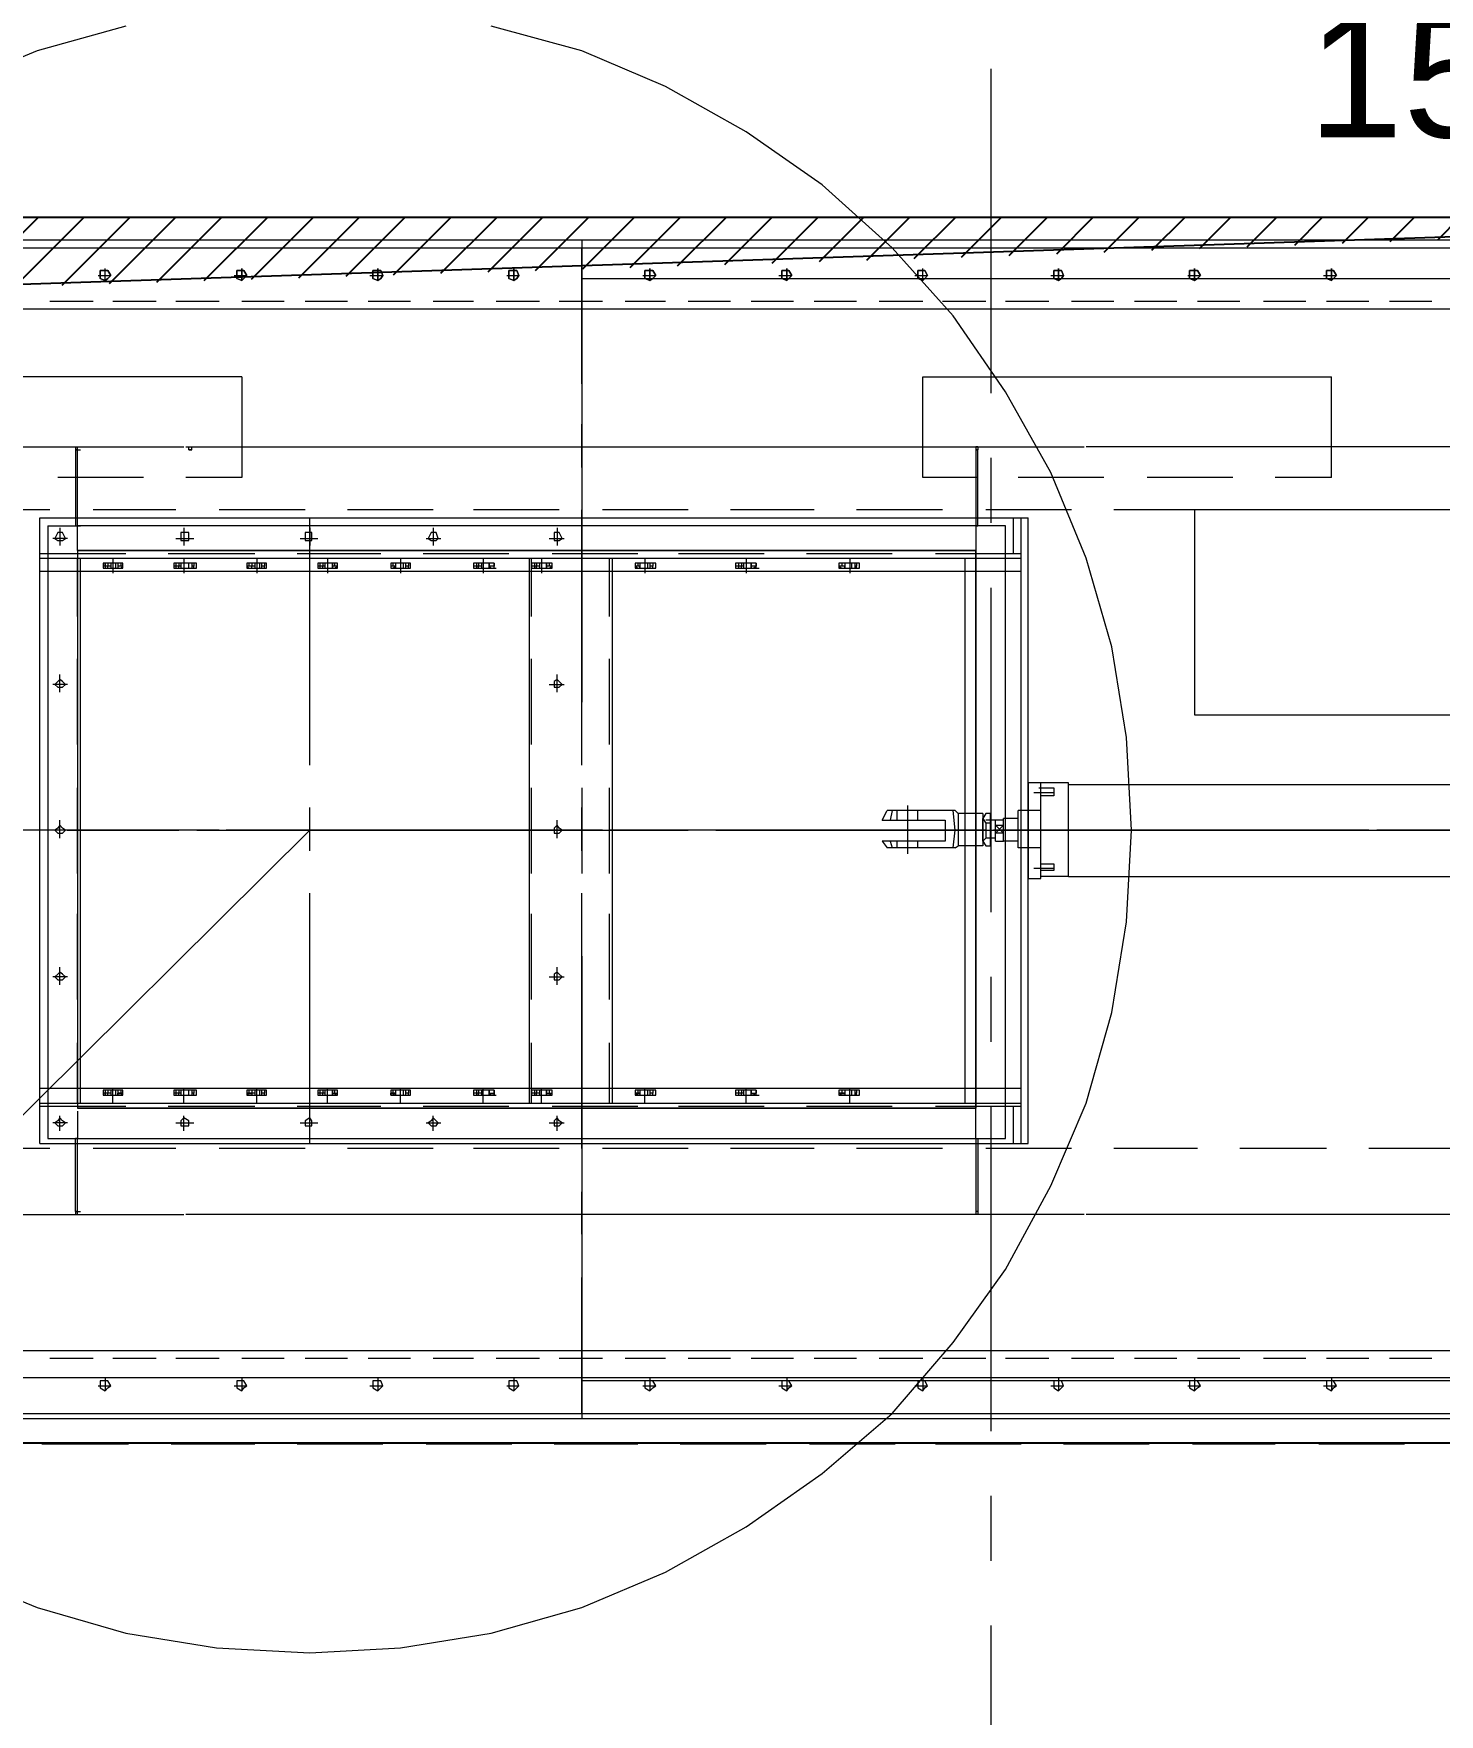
# Model space of a CAD drawing. Header units: millimetres. Extents: x 3220 to 226993, y 817 to 176024.
# Drawn here: x 45394 to 47459, y 163493 to 165961 of the extents above; entities that cross this region are included whole.
import ezdxf

# ---------------------------------------------------------------- set-up
doc = ezdxf.new("R2010")
doc.units = ezdxf.units.MM
doc.linetypes.add('AXES', pattern=[50.8, 31.75, -6.35, 6.35, -6.35])
doc.layers.add('Axe', color=1, linetype='AXES', lineweight=9)
doc.layers.add('Repère', color=76, linetype='Continuous')
doc.styles.get("Standard").update_dxf_attribs({"font": 'arial.ttf'})

# ---------------------------------------------------------------- blocks, each defined once
blk = doc.blocks.new("SYST7ME D'AXE")
at = {"layer": 'Axe', "ltscale": 15}
for p, q in [((6000, 18500), (6000, -6500)), ((-500, 9000), (15500, 9000))]:
    blk.add_line(p, q, dxfattribs=at)
blk = doc.blocks.new('Level 0m')
h = blk.add_hatch()
h.set_pattern_fill('ANSI31', color=256, scale=15)
h.paths.add_polyline_path([(3392.2, -9000), (3300, -9000), (3300, -9900)])
h.paths.add_polyline_path([(3470.4, -8235.8), (6000, -8157.4), (6000, -8100), (3300, -8100), (3300, -9000), (3392.2, -9000)])
h.paths.add_polyline_path([(7550, -8100), (6000, -8100), (6000, -8157.4)])
blk.add_lwpolyline([(3300, -8100), (7550, -8100), (7550, -9900), (3300, -9900)], close=True)
blk.add_lwpolyline([(7550, -8100), (3470.4, -8235.8), (3300, -9900)])
blk.add_blockref("SYST7ME D'AXE", (0, -18000))
blk = doc.blocks.new('ligne melange T')
at = {"color": 7, "linetype": 'Continuous', "lineweight": 15, "true_color": 0x000007}
for points in [[(-563.4, 4365.8), (-563.4, 3003.1)], [(-867.2, 4263.1), (-867.2, 263.3)], [(-810.8, 2262.5), (-810.8, 4251.5)], [(563.4, 3658.4), (563.4, 3003.1)], [(803.6, 3658.4), (803.6, 2262.5)], [(807.9, 3662.7), (807.9, 2262.5), (807.9, 2262.5)], [(862.9, 263.3), (862.9, 3629.5)], [(-518.6, 3363.3), (-666.2, 3363.3), (-666.2, 3363.3)], [(-518.6, 2763), (-666.2, 2763), (-666.2, 3363.3)], [(-518.6, 3363.3), (-518.6, 3280.8)], [(-518.6, 3218.6), (-518.6, 3092.8)], [(-518.6, 3029.1), (-518.6, 2903.3)], [(-563.4, 1680.9), (-563.4, 3000.2)], [(563.4, 3000.2), (563.4, 1680.9)], [(-447.7, 2884.5), (-447.7, 2844), (-447.7, 2844)], [(452.1, 2844), (452.1, 2884.5), (-447.7, 2884.5)], [(-563.4, 2844), (-559.1, 2844), (-559.1, 2844)], [(-563.4, 2844), (-563.4, 2841.1), (-559.1, 2841.1)], [(-559.1, 2844), (-559.1, 2841.1), (-447.7, 2841.1)], [(-559.1, 2841.1), (-559.1, 2844), (-559.1, 2844)], [(-447.7, 2844), (-559.1, 2844), (-559.1, 2844)], [(-518.6, 2844), (-518.6, 2763), (-518.6, 2763)], [(-447.7, 2844), (-447.7, 2841.1)], [(-447.7, 2841.1), (-447.7, 2844), (-447.7, 2844)], [(-447.7, 2841.1), (407.2, 2841.1), (407.2, 2841.1)], [(-447.7, 2841.1), (-447.7, 1521.8)], [(-411.6, 1521.8), (-411.6, 2841.1)], [(452.1, 2841.1), (407.2, 2841.1), (407.2, 2841.1)], [(407.2, 2841.1), (407.2, 1521.8)], [(452.1, 2841.1), (452.1, 2844)], [(452.1, 2844), (559.1, 2844)], [(452.1, 2841.1), (452.1, 2844), (452.1, 2844)], [(452.1, 2841.1), (559.1, 2841.1)], [(452.1, 1521.8), (452.1, 2841.1)], [(559.1, 2844), (563.4, 2844), (563.4, 2844)], [(559.1, 2844), (559.1, 2841.1), (559.1, 2841.1)], [(559.1, 2844), (559.1, 2841.1), (559.1, 2841.1)], [(559.1, 2844), (559.1, 2841.1), (563.4, 2841.1)], [(563.4, 2844), (563.4, 2841.1), (563.4, 2841.1)], [(-388.4, 2648.7), (-388.4, 2640), (-388.4, 2640)], [(385.5, 2648.7), (385.5, 2640), (385.5, 2640)], [(-388.4, 2499.7), (-388.4, 2488.1), (-388.4, 2488.1)], [(385.5, 2499.7), (385.5, 2488.1), (385.5, 2488.1)], [(-388.4, 2347.8), (-388.4, 2340.6), (-388.4, 2340.6)], [(385.5, 2347.8), (385.5, 2340.6), (385.5, 2340.6)], [(803.6, 2262.5), (803.6, 270.5)], [(-388.4, 2200.2), (-388.4, 2188.7), (-388.4, 2188.7)], [(385.5, 2200.2), (385.5, 2188.7), (385.5, 2188.7)], [(-388.4, 2114.9), (-388.4, 2103.3), (-388.4, 2103.3)], [(385.5, 2114.9), (385.5, 2103.3), (385.5, 2103.3)], [(-388.4, 1989), (-388.4, 1981.8), (-388.4, 1981.8)], [(385.5, 1989), (385.5, 1981.8), (385.5, 1981.8)], [(-388.4, 1884.9), (-388.4, 1874.8), (-388.4, 1874.8)], [(385.5, 1884.9), (385.5, 1874.8), (385.5, 1874.8)], [(-388.4, 1782.2), (-388.4, 1770.6), (-388.4, 1770.6)], [(385.5, 1782.2), (385.5, 1770.6), (385.5, 1770.6)], [(-666.2, 1763.4), (-666.2, 1163.1), (-518.6, 1163.1)], [(-666.2, 1763.4), (-518.6, 1763.4), (-518.6, 1763.4)], [(-518.6, 1763.4), (-518.6, 1680.9)], [(-559.1, 1685.3), (-563.4, 1685.3), (-563.4, 1689.6)], [(-559.1, 1685.3), (-559.1, 1689.6), (-563.4, 1689.6)], [(-563.4, 163.5), (-563.4, 1678), (-563.4, 1678)], [(-388.4, 1673.7), (-388.4, 1663.6), (-388.4, 1663.6)], [(385.5, 1673.7), (385.5, 1663.6), (385.5, 1663.6)], [(563.4, 163.5), (563.4, 1678), (563.4, 1678)], [(-518.6, 1618.7), (-518.6, 1492.9)], [(-388.4, 1571), (-388.4, 1559.4), (-388.4, 1559.4)], [(385.5, 1571), (385.5, 1559.4), (385.5, 1559.4)], [(-563.4, 1518.9), (-563.4, 1521.8)], [(-559.1, 1521.8), (-563.4, 1521.8)], [(-563.4, 1518.9), (-559.1, 1518.9), (-559.1, 1518.9)], [(-559.1, 1521.8), (-559.1, 1526.1)], [(-559.1, 1518.9), (-559.1, 1521.8)], [(-559.1, 1518.9), (-559.1, 1521.8)], [(-559.1, 1518.9), (-559.1, 1521.8)], [(-447.7, 1521.8), (-447.7, 1526.1), (-447.7, 1526.1)], [(-447.7, 1518.9), (-447.7, 1521.8), (-447.7, 1521.8)], [(-411.6, 1521.8), (-447.7, 1521.8), (-447.7, 1521.8)], [(-447.7, 1478.4), (452.1, 1478.4), (452.1, 1521.8)], [(-447.7, 1478.4), (-447.7, 1518.9)], [(-411.6, 1521.8), (407.2, 1521.8), (407.2, 1521.8)], [(411.6, 1521.8), (452.1, 1521.8), (452.1, 1518.9)], [(559.1, 1521.8), (452.1, 1521.8)], [(452.1, 1518.9), (452.1, 1521.8), (452.1, 1521.8)], [(559.1, 1518.9), (452.1, 1518.9)], [(559.1, 1521.8), (559.1, 1526.1)], [(559.1, 1518.9), (563.4, 1518.9), (563.4, 1521.8)], [(559.1, 1518.9), (559.1, 1521.8)], [(559.1, 1518.9), (559.1, 1521.8)], [(559.1, 1518.9), (559.1, 1521.8)], [(559.1, 1521.8), (559.1, 1518.9)], [(559.1, 1518.9), (559.1, 1521.8)], [(563.4, 1521.8), (559.1, 1521.8)]]:
    blk.add_lwpolyline(points, dxfattribs=at)
at = {"color": 7, "linetype": 'Continuous', "lineweight": 5, "true_color": 0x000007}
for points in [[(-855.7, 263.3), (-855.7, 4263.1)], [(-766, 263.3), (-766, 4263.1), (-766, 4263.1)], [(763.1, 263.3), (763.1, 4263.1)], [(855.7, 263.3), (855.7, 4263.1)], [(67.3, 2977.1), (67.3, 3726.4), (-70.2, 3726.4)], [(-67.3, 3726.4), (-67.3, 2977.1), (-67.3, 2977.1)], [(-470.9, 3544.1), (-470.9, 3418.3)], [(466.5, 3544.1), (466.5, 3418.3)], [(-777.5, 3448.6), (-777.5, 3510.8)], [(774.6, 3448.6), (774.6, 3510.8)], [(-0.7, 3492), (-0.7, 3429.8)], [(-777.5, 3356.1), (-777.5, 3418.3)], [(774.6, 3356.1), (774.6, 3418.3)], [(-0.7, 3366.2), (-0.7, 2993)], [(-470.9, 3356.1), (-470.9, 3228.8)], [(466.5, 3356.1), (466.5, 3228.8)], [(-777.5, 3263.5), (-777.5, 3325.7)], [(774.6, 3263.5), (774.6, 3325.7)], [(-777.5, 3166.6), (-777.5, 3228.8)], [(774.6, 3166.6), (774.6, 3228.8)], [(-470.9, 3166.6), (-470.9, 3043.6)], [(466.5, 3166.6), (466.5, 3043.6)], [(-777.5, 3074), (-777.5, 3136.2)], [(774.6, 3074), (774.6, 3136.2)], [(-1181.1, 1592.7), (-1145, 1462.5), (-1092.9, 1336.6)], [(1088.6, 1336.6), (1140.6, 1462.5), (1178.2, 1592.7), (1199.9, 1725.8), (1207.2, 1863.2), (1199.9, 1996.3), (1178.2, 2129.4), (1140.6, 2262.5), (1088.6, 2385.4), (1022, 2504), (943.9, 2615.4), (855.7, 2718.1), (751.5, 2807.8), (644.5, 2884.5), (521.5, 2951), (400, 3003.1), (266.9, 3040.7), (133.8, 3062.4), (-0.7, 3069.6), (-136.7, 3062.4), (-269.8, 3040.7), (-400, 3003.1), (-525.8, 2951), (-644.5, 2884.5), (-755.8, 2807.8), (-855.7, 2718.1), (-948.2, 2615.4), (-1026.3, 2504), (-1092.9, 2385.4), (-1145, 2262.5), (-1181.1, 2129.4)], [(-777.5, 2981.4), (-777.5, 3043.6)], [(774.6, 2981.4), (774.6, 3043.6)], [(-470.9, 2981.4), (-470.9, 2855.5)], [(67.3, 2977.1), (-70.2, 2977.1)], [(-70.2, 2977.1), (-70.2, 2936.6)], [(67.3, 2977.1), (67.3, 2936.6)], [(466.5, 2981.4), (466.5, 2855.5)], [(-777.5, 2884.5), (-777.5, 2948.1)], [(-62.9, 2933.7), (-62.9, 2955.4), (-51.4, 2955.4)], [(-55.7, 2955.4), (-55.7, 2926.4)], [(-51.4, 2955.4), (-51.4, 2936.6)], [(48.5, 2936.6), (48.5, 2955.4), (58.6, 2955.4)], [(55.7, 2955.4), (55.7, 2926.4)], [(58.6, 2955.4), (58.6, 2936.6)], [(774.6, 2884.5), (774.6, 2948.1)], [(-459.3, 1466.8), (-459.3, 2917.8)], [(459.3, 2917.8), (-459.3, 2917.8)], [(67.3, 2936.6), (-70.2, 2936.6)], [(-29.7, 2936.6), (-29.7, 2903.3)], [(-0.7, 2929.3), (-0.7, 2867.1)], [(25.3, 2936.6), (25.3, 2903.3)], [(459.3, 1466.8), (459.3, 2917.8)], [(459.3, 2907.6), (-459.3, 2907.6)], [(-407.2, 2896.1), (-459.3, 2896.1)], [(-407.2, 2781.8), (-407.2, 2907.6), (-407.2, 2907.6)], [(-400, 1466.8), (-400, 2907.6)], [(-381.2, 1466.8), (-381.2, 2907.6)], [(25.3, 2903.3), (-29.7, 2903.3)], [(-18.1, 2903.3), (-18.1, 2881.6)], [(15.2, 2903.3), (15.2, 2881.6)], [(378.3, 1466.8), (378.3, 2907.6)], [(400, 1466.8), (400, 2907.6)], [(404.3, 2781.8), (404.3, 2907.6), (404.3, 2907.6)], [(459.3, 2896.1), (404.3, 2896.1)], [(-10.8, 2862.8), (-25.3, 2862.8), (-25.3, 2862.8)], [(-25.3, 2855.5), (-18.1, 2851.2), (-10.8, 2855.5), (10.8, 2855.5), (15.2, 2851.2), (22.4, 2855.5), (22.4, 2862.8)], [(-25.3, 2862.8), (-25.3, 2855.5)], [(15.2, 2870), (15.2, 2881.6), (-18.1, 2881.6)], [(15.2, 2862.8), (-18.1, 2862.8)], [(-15.2, 2881.6), (-15.2, 2870)], [(15.2, 2870), (-15.2, 2870)], [(-15.2, 2870), (-15.2, 2855.5)], [(10.8, 2862.8), (-15.2, 2862.8)], [(-15.2, 2862.8), (10.8, 2862.8), (-10.8, 2862.8)], [(-10.8, 2862.8), (-10.8, 2855.5)], [(3.6, 2870), (-8, 2881.6)], [(3.6, 2881.6), (-8, 2870), (-8, 2881.6)], [(-0.7, 2848.3), (-0.7, 2877.2)], [(3.6, 2881.6), (3.6, 2870)], [(10.8, 2870), (10.8, 2855.5)], [(22.4, 2862.8), (10.8, 2862.8), (10.8, 2862.8)], [(10.8, 2862.8), (10.8, 2855.5)], [(-777.5, 2791.9), (-777.5, 2855.5)], [(-25.3, 2851.2), (22.4, 2851.2), (22.4, 2815)], [(-25.3, 2851.2), (-25.3, 2815)], [(15.2, 2851.2), (-18.1, 2851.2)], [(774.6, 2791.9), (774.6, 2855.5)], [(400, 2825.2), (-400, 2825.2)], [(-29.7, 2810.7), (-25.3, 2815)], [(-25.3, 2815), (22.4, 2815)], [(25.3, 2810.7), (22.4, 2815)], [(-470.9, 2791.9), (-470.9, 2666)], [(-29.7, 2810.7), (-29.7, 2710.9)], [(25.3, 2807.8), (-0.7, 2810.7), (-29.7, 2807.8)], [(-15.2, 2703.7), (-15.2, 2796.2), (15.2, 2796.2)], [(-0.7, 2803.5), (-0.7, 2430.3)], [(15.2, 2796.2), (15.2, 2703.7)], [(25.3, 2810.7), (25.3, 2710.9)], [(466.5, 2791.9), (466.5, 2666)], [(-777.5, 2699.3), (-777.5, 2763)], [(34, 2741.3), (-36.9, 2741.3)], [(-15.2, 2755.7), (-29.7, 2755.7)], [(25.3, 2755.7), (15.2, 2755.7)], [(774.6, 2699.3), (774.6, 2763)], [(-407.2, 2592.3), (-407.2, 2718.1)], [(-15.2, 2725.4), (-29.7, 2725.4)], [(-29.7, 2718.1), (-15.2, 2715.2)], [(25.3, 2725.4), (15.2, 2725.4)], [(15.2, 2715.2), (25.3, 2718.1)], [(404.3, 2592.3), (404.3, 2718.1)], [(-15.2, 2703.7), (-29.7, 2710.9)], [(15.2, 2703.7), (25.3, 2710.9)], [(-777.5, 2603.8), (-777.5, 2666)], [(-392.7, 2666), (-388.4, 2666)], [(-385.5, 2666), (-385.5, 2670.4)], [(-385.5, 2663.2), (-385.5, 2666)], [(381.2, 2666), (385.5, 2666)], [(388.4, 2666), (388.4, 2670.4)], [(388.4, 2663.2), (388.4, 2666)], [(774.6, 2603.8), (774.6, 2666)], [(-392.7, 2663.2), (-388.4, 2663.2)], [(-392.7, 2648.7), (-388.4, 2648.7)], [(-392.7, 2644.3), (-388.4, 2644.3)], [(-385.5, 2648.7), (-385.5, 2651.6)], [(-385.5, 2644.3), (-385.5, 2648.7)], [(381.2, 2663.2), (385.5, 2663.2)], [(381.2, 2648.7), (385.5, 2648.7)], [(381.2, 2644.3), (385.5, 2644.3)], [(388.4, 2648.7), (388.4, 2651.6)], [(388.4, 2644.3), (388.4, 2648.7)], [(-470.9, 2603.8), (-470.9, 2480.9)], [(466.5, 2603.8), (466.5, 2480.9)], [(-777.5, 2511.3), (-777.5, 2573.5)], [(774.6, 2511.3), (774.6, 2573.5)], [(-407.2, 2404.2), (-407.2, 2530.1)], [(-392.7, 2518.5), (-388.4, 2518.5)], [(-385.5, 2518.5), (-385.5, 2522.8)], [(381.2, 2518.5), (385.5, 2518.5)], [(388.4, 2518.5), (388.4, 2522.8)], [(404.3, 2404.2), (404.3, 2530.1)], [(-392.7, 2511.3), (-388.4, 2511.3)], [(-392.7, 2496.8), (-388.4, 2496.8)], [(-392.7, 2492.5), (-385.5, 2492.5), (-385.5, 2496.8), (-388.4, 2496.8), (-388.4, 2492.5)], [(-385.5, 2511.3), (-385.5, 2514.2)], [(-385.5, 2496.8), (-385.5, 2499.7)], [(-385.5, 2492.5), (-385.5, 2496.8)], [(381.2, 2511.3), (385.5, 2511.3)], [(381.2, 2496.8), (385.5, 2496.8)], [(388.4, 2511.3), (388.4, 2514.2)], [(388.4, 2496.8), (388.4, 2499.7)], [(388.4, 2492.5), (388.4, 2496.8)], [(-777.5, 2418.7), (-777.5, 2480.9)], [(381.2, 2492.5), (385.5, 2492.5)], [(774.6, 2418.7), (774.6, 2480.9)], [(-470.9, 2418.7), (-470.9, 2292.8)], [(466.5, 2418.7), (466.5, 2292.8)], [(-777.5, 2326.1), (-777.5, 2385.4)], [(-385.5, 2366.6), (-385.5, 2370.9)], [(388.4, 2366.6), (388.4, 2370.9)], [(774.6, 2326.1), (774.6, 2385.4)], [(-407.2, 2219.1), (-407.2, 2344.9)], [(-392.7, 2366.6), (-388.4, 2366.6)], [(-392.7, 2362.3), (-388.4, 2362.3)], [(-392.7, 2347.8), (-388.4, 2347.8)], [(-392.7, 2344.9), (-388.4, 2344.9)], [(-385.5, 2362.3), (-385.5, 2366.6)], [(-385.5, 2347.8), (-385.5, 2352.1)], [(-385.5, 2344.9), (-385.5, 2347.8)], [(-0.7, 2366.6), (-0.7, 2303)], [(381.2, 2366.6), (385.5, 2366.6)], [(381.2, 2362.3), (385.5, 2362.3)], [(381.2, 2347.8), (385.5, 2347.8)], [(381.2, 2344.9), (385.5, 2344.9)], [(388.4, 2362.3), (388.4, 2366.6)], [(388.4, 2347.8), (388.4, 2352.1)], [(388.4, 2344.9), (388.4, 2347.8)], [(404.3, 2219.1), (404.3, 2344.9)], [(400, 2307.3), (-400, 2307.3)], [(-314.6, 2303), (-400, 2303), (-400, 2303)], [(-126.6, 2303), (-252.4, 2303)], [(62.9, 2303), (-62.9, 2303)], [(248.1, 2303), (122.2, 2303)], [(400, 2303), (311.7, 2303)], [(-777.5, 2229.2), (-777.5, 2292.8)], [(774.6, 2229.2), (774.6, 2292.8)], [(-470.9, 2229.2), (-470.9, 2103.3)], [(-444.8, 2226.3), (-418.8, 2226.3)], [(-428.9, 2214.7), (-428.9, 2236.4)], [(-203.2, 2226.3), (-229.3, 2226.3)], [(-214.8, 2214.7), (-214.8, 2236.4)], [(10.8, 2226.3), (-15.2, 2226.3)], [(-0.7, 2240.8), (-0.7, 1866.1)], [(-0.7, 2214.7), (-0.7, 2236.4)], [(226.4, 2226.3), (200.4, 2226.3)], [(214.8, 2214.7), (214.8, 2236.4)], [(440.5, 2226.3), (418.8, 2226.3)], [(428.9, 2214.7), (428.9, 2236.4)], [(466.5, 2229.2), (466.5, 2103.3)], [(-777.5, 2136.6), (-777.5, 2200.2)], [(-392.7, 2214.7), (-388.4, 2214.7)], [(-392.7, 2210.4), (-388.4, 2210.4)], [(-385.5, 2214.7), (-385.5, 2219.1)], [(-385.5, 2210.4), (-385.5, 2214.7)], [(-385.5, 2195.9), (-385.5, 2200.2)], [(381.2, 2214.7), (385.5, 2214.7)], [(381.2, 2210.4), (385.5, 2210.4)], [(388.4, 2214.7), (388.4, 2219.1)], [(388.4, 2210.4), (388.4, 2214.7)], [(388.4, 2195.9), (388.4, 2200.2)], [(774.6, 2136.6), (774.6, 2200.2)], [(-314.6, 2188.7), (-400, 2188.7), (-400, 2188.7)], [(400, 2185.8), (-400, 2185.8)], [(-392.7, 2195.9), (-388.4, 2195.9)], [(-392.7, 2193), (-385.5, 2193), (-385.5, 2195.9), (-388.4, 2195.9), (-388.4, 2193)], [(-385.5, 2193), (-385.5, 2195.9)], [(-126.6, 2188.7), (-252.4, 2188.7)], [(62.9, 2188.7), (-62.9, 2188.7)], [(248.1, 2188.7), (122.2, 2188.7)], [(400, 2188.7), (311.7, 2188.7)], [(381.2, 2195.9), (385.5, 2195.9)], [(381.2, 2193), (385.5, 2193)], [(388.4, 2193), (388.4, 2195.9)], [(-407.2, 2029.6), (-407.2, 2155.4)], [(404.3, 2029.6), (404.3, 2155.4)], [(-392.7, 2133.7), (-388.4, 2133.7)], [(-392.7, 2126.5), (-388.4, 2126.5)], [(-385.5, 2133.7), (-385.5, 2136.6)], [(-385.5, 2126.5), (-385.5, 2129.4)], [(381.2, 2133.7), (385.5, 2133.7)], [(381.2, 2126.5), (385.5, 2126.5)], [(388.4, 2133.7), (388.4, 2136.6)], [(388.4, 2126.5), (388.4, 2129.4)], [(-777.5, 2044), (-777.5, 2103.3)], [(-392.7, 2110.6), (-388.4, 2110.6)], [(-392.7, 2107.7), (-385.5, 2107.7), (-385.5, 2110.6), (-388.4, 2110.6), (-388.4, 2107.7)], [(-385.5, 2110.6), (-385.5, 2114.9)], [(-385.5, 2107.7), (-385.5, 2110.6)], [(381.2, 2110.6), (385.5, 2110.6)], [(381.2, 2107.7), (385.5, 2107.7)], [(388.4, 2110.6), (388.4, 2114.9)], [(388.4, 2107.7), (388.4, 2110.6)], [(774.6, 2044), (774.6, 2103.3)], [(-428.9, 2033.9), (-428.9, 2055.6)], [(428.9, 2033.9), (428.9, 2055.6)], [(-470.9, 2044), (-470.9, 1918.2)], [(-444.8, 2044), (-418.8, 2044)], [(440.5, 2044), (418.8, 2044)], [(466.5, 2044), (466.5, 1918.2)], [(-777.5, 1948.5), (-777.5, 2010.7)], [(-392.7, 2007.9), (-388.4, 2007.9)], [(-392.7, 2003.5), (-388.4, 2003.5)], [(-385.5, 2007.9), (-385.5, 2010.7)], [(-385.5, 2003.5), (-385.5, 2007.9)], [(381.2, 2007.9), (385.5, 2007.9)], [(381.2, 2003.5), (385.5, 2003.5)], [(388.4, 2007.9), (388.4, 2010.7)], [(388.4, 2003.5), (388.4, 2007.9)], [(774.6, 1948.5), (774.6, 2010.7)], [(-392.7, 1981.8), (-385.5, 1981.8), (-385.5, 1984.7), (-388.4, 1989), (-388.4, 1981.8)], [(-392.7, 1984.7), (-388.4, 1984.7)], [(-385.5, 1984.7), (-385.5, 1989)], [(-385.5, 1981.8), (-385.5, 1984.7)], [(381.2, 1984.7), (385.5, 1984.7)], [(381.2, 1981.8), (385.5, 1981.8)], [(388.4, 1984.7), (388.4, 1989)], [(388.4, 1981.8), (388.4, 1984.7)], [(-407.2, 1844.4), (-407.2, 1967.3)], [(404.3, 1844.4), (404.3, 1967.3)], [(-777.5, 1856), (-777.5, 1918.2)], [(-385.5, 1899.4), (-385.5, 1903.7)], [(388.4, 1899.4), (388.4, 1903.7)], [(774.6, 1856), (774.6, 1918.2)], [(-392.7, 1899.4), (-388.4, 1899.4)], [(-392.7, 1896.5), (-388.4, 1896.5)], [(-392.7, 1882), (-388.4, 1882)], [(-392.7, 1877.7), (-385.5, 1877.7), (-385.5, 1882), (-388.4, 1882), (-388.4, 1877.7)], [(-385.5, 1896.5), (-385.5, 1899.4)], [(-385.5, 1882), (-385.5, 1884.9)], [(-385.5, 1877.7), (-385.5, 1882)], [(381.2, 1899.4), (385.5, 1899.4)], [(381.2, 1896.5), (385.5, 1896.5)], [(381.2, 1882), (385.5, 1882)], [(381.2, 1877.7), (385.5, 1877.7)], [(388.4, 1896.5), (388.4, 1899.4)], [(388.4, 1882), (388.4, 1884.9)], [(388.4, 1877.7), (388.4, 1882)], [(-470.9, 1856), (-470.9, 1730.1)], [(-96.2, 1863.2), (-459.3, 1863.2), (-459.3, 1863.2)], [(-444.8, 1863.2), (-418.8, 1863.2)], [(-428.9, 1848.7), (-428.9, 1874.8)], [(29.7, 1863.2), (-34, 1863.2)], [(459.3, 1863.2), (91.9, 1863.2)], [(440.5, 1863.2), (418.8, 1863.2)], [(428.9, 1848.7), (428.9, 1874.8)], [(466.5, 1856), (466.5, 1730.1)], [(-777.5, 1763.4), (-777.5, 1825.6)], [(-0.7, 1803.9), (-0.7, 1740.2)], [(774.6, 1763.4), (774.6, 1825.6)], [(-407.2, 1654.9), (-407.2, 1782.2)], [(-392.7, 1796.7), (-388.4, 1796.7)], [(-392.7, 1792.3), (-388.4, 1792.3)], [(-392.7, 1777.8), (-388.4, 1777.8)], [(-385.5, 1796.7), (-385.5, 1799.5)], [(-385.5, 1792.3), (-385.5, 1796.7)], [(-385.5, 1777.8), (-385.5, 1782.2)], [(-385.5, 1773.5), (-385.5, 1777.8)], [(381.2, 1796.7), (385.5, 1796.7)], [(381.2, 1792.3), (385.5, 1792.3)], [(381.2, 1777.8), (385.5, 1777.8)], [(388.4, 1796.7), (388.4, 1799.5)], [(388.4, 1792.3), (388.4, 1796.7)], [(388.4, 1777.8), (388.4, 1782.2)], [(388.4, 1773.5), (388.4, 1777.8)], [(404.3, 1654.9), (404.3, 1782.2)], [(-392.7, 1773.5), (-388.4, 1773.5)], [(381.2, 1773.5), (385.5, 1773.5)], [(-777.5, 1666.5), (-777.5, 1730.1)], [(774.6, 1666.5), (774.6, 1730.1)], [(-428.9, 1666.5), (-428.9, 1692.5)], [(-392.7, 1692.5), (-388.4, 1692.5)], [(-392.7, 1689.6), (-388.4, 1689.6)], [(-385.5, 1692.5), (-385.5, 1696.8)], [(-385.5, 1689.6), (-385.5, 1692.5)], [(381.2, 1692.5), (385.5, 1692.5)], [(381.2, 1689.6), (385.5, 1689.6)], [(388.4, 1692.5), (388.4, 1696.8)], [(388.4, 1689.6), (388.4, 1692.5)], [(428.9, 1666.5), (428.9, 1692.5)], [(-470.9, 1666.5), (-470.9, 1544.9)], [(-444.8, 1678), (-418.8, 1678)], [(-392.7, 1670.8), (-388.4, 1670.8)], [(-392.7, 1666.5), (-385.5, 1666.5), (-385.5, 1670.8), (-388.4, 1670.8), (-388.4, 1666.5)], [(-385.5, 1670.8), (-385.5, 1673.7)], [(-385.5, 1666.5), (-385.5, 1670.8)], [(-0.7, 1678), (-0.7, 1466.8), (-0.7, 1466.8)], [(381.2, 1670.8), (385.5, 1670.8)], [(381.2, 1666.5), (385.5, 1666.5)], [(388.4, 1670.8), (388.4, 1673.7)], [(388.4, 1666.5), (388.4, 1670.8)], [(440.5, 1678), (418.8, 1678)], [(466.5, 1666.5), (466.5, 1544.9)], [(-777.5, 1573.9), (-777.5, 1637.5)], [(774.6, 1573.9), (774.6, 1637.5)], [(-407.2, 1466.8), (-407.2, 1592.7)], [(-392.7, 1585.5), (-388.4, 1585.5)], [(-392.7, 1585.5), (-388.4, 1585.5)], [(-392.7, 1581.1), (-388.4, 1581.1)], [(-392.7, 1581.1), (-388.4, 1581.1)], [(-385.5, 1585.5), (-385.5, 1588.3)], [(-385.5, 1585.5), (-385.5, 1588.3)], [(-385.5, 1581.1), (-385.5, 1585.5)], [(-385.5, 1581.1), (-385.5, 1585.5)], [(381.2, 1585.5), (385.5, 1585.5)], [(381.2, 1585.5), (385.5, 1585.5)], [(381.2, 1581.1), (385.5, 1581.1)], [(381.2, 1581.1), (385.5, 1581.1)], [(388.4, 1585.5), (388.4, 1588.3)], [(388.4, 1585.5), (388.4, 1588.3)], [(388.4, 1581.1), (388.4, 1585.5)], [(388.4, 1581.1), (388.4, 1585.5)], [(404.3, 1466.8), (404.3, 1592.7)], [(-400, 1573.9), (-378.3, 1573.9)], [(-388.4, 1562.3), (-385.5, 1562.3), (-385.5, 1566.6), (-388.4, 1566.6), (-388.4, 1562.3), (-392.7, 1562.3)], [(-392.7, 1566.6), (-388.4, 1566.6)], [(-392.7, 1566.6), (-388.4, 1566.6)], [(-392.7, 1562.3), (-385.5, 1562.3), (-385.5, 1566.6), (-388.4, 1566.6), (-388.4, 1562.3)], [(-388.4, 1571), (-388.4, 1559.4), (-388.4, 1559.4)], [(-385.5, 1566.6), (-385.5, 1571)], [(-385.5, 1566.6), (-385.5, 1571)], [(-385.5, 1562.3), (-385.5, 1566.6)], [(-385.5, 1562.3), (-385.5, 1566.6)], [(400, 1573.9), (378.3, 1573.9)], [(381.2, 1566.6), (385.5, 1566.6)], [(381.2, 1566.6), (385.5, 1566.6)], [(381.2, 1562.3), (385.5, 1562.3)], [(381.2, 1562.3), (385.5, 1562.3)], [(385.5, 1571), (385.5, 1559.4), (385.5, 1559.4)], [(388.4, 1562.3), (388.4, 1566.6), (385.5, 1566.6), (385.5, 1562.3)], [(388.4, 1562.3), (385.5, 1562.3), (385.5, 1562.3)], [(388.4, 1566.6), (388.4, 1571)], [(388.4, 1566.6), (388.4, 1571)], [(388.4, 1562.3), (388.4, 1566.6)], [(-777.5, 1481.3), (-777.5, 1544.9)], [(774.6, 1481.3), (774.6, 1544.9)], [(-428.9, 1507.3), (-428.9, 1485.6)], [(400, 1526.1), (-400, 1526.1)], [(-314.6, 1521.8), (-400, 1521.8), (-400, 1521.8)], [(-126.6, 1521.8), (-252.4, 1521.8)], [(-214.8, 1507.3), (-214.8, 1485.6)], [(62.9, 1521.8), (-62.9, 1521.8)], [(-0.7, 1507.3), (-0.7, 1485.6)], [(248.1, 1521.8), (122.2, 1521.8)], [(214.8, 1507.3), (214.8, 1485.6)], [(400, 1521.8), (311.7, 1521.8)], [(428.9, 1507.3), (428.9, 1485.6)], [(-470.9, 1481.3), (-470.9, 1355.4)], [(-444.8, 1495.8), (-418.8, 1495.8)], [(-203.2, 1495.8), (-229.3, 1495.8)], [(10.8, 1495.8), (-15.2, 1495.8)], [(226.4, 1495.8), (200.4, 1495.8)], [(440.5, 1495.8), (418.8, 1495.8)], [(466.5, 1481.3), (466.5, 1355.4)], [(459.3, 1466.8), (-459.3, 1466.8)]]:
    blk.add_lwpolyline(points, dxfattribs=at)
at = {"color": 1, "linetype": 'Continuous', "lineweight": 5, "true_color": 0x000001}
for points in [[(-0.7, 3855.1), (-0.7, 3481.9)], [(-0.7, 3418.3), (-0.7, 3356.1)], [(-815.1, 3351.7), (-815.1, 3370.5), (-815.1, 3370.5)], [(-815.1, 3351.7), (-815.1, 3370.5), (-815.1, 3370.5)], [(803.6, 3363.3), (822.4, 3363.3)], [(803.6, 3363.3), (822.4, 3363.3)], [(815.1, 3351.7), (815.1, 3370.5)], [(815.1, 3351.7), (815.1, 3370.5)], [(-0.7, 3292.4), (-0.7, 2917.8)], [(-815.1, 3152.1), (-815.1, 3170.9), (-815.1, 3170.9)], [(-815.1, 3152.1), (-815.1, 3170.9), (-815.1, 3170.9)], [(803.6, 3162.2), (822.4, 3162.2)], [(803.6, 3162.2), (822.4, 3162.2)], [(815.1, 3152.1), (815.1, 3170.9)], [(815.1, 3152.1), (815.1, 3170.9)], [(-815.1, 2951), (-815.1, 2969.8), (-815.1, 2969.8)], [(-815.1, 2951), (-815.1, 2969.8), (-815.1, 2969.8)], [(803.6, 2962.6), (822.4, 2962.6)], [(803.6, 2962.6), (822.4, 2962.6)], [(815.1, 2951), (815.1, 2969.8)], [(815.1, 2951), (815.1, 2969.8)], [(-0.7, 2855.5), (-0.7, 2791.9)], [(-815.1, 2751.4), (-815.1, 2770.2)], [(-815.1, 2751.4), (-815.1, 2770.2)], [(815.1, 2751.4), (815.1, 2770.2)], [(815.1, 2751.4), (815.1, 2770.2)], [(-807.9, 2763), (-825.3, 2763)], [(-807.9, 2763), (-825.3, 2763)], [(803.6, 2763), (822.4, 2763)], [(803.6, 2763), (822.4, 2763)], [(-0.7, 2729.7), (-0.7, 2355)], [(-400, 2655.9), (-378.3, 2655.9), (-378.3, 2655.9)], [(400, 2655.9), (378.3, 2655.9), (378.3, 2655.9)], [(-815.1, 2551.8), (-815.1, 2570.6), (-815.1, 2570.6)], [(-815.1, 2551.8), (-815.1, 2570.6), (-815.1, 2570.6)], [(815.1, 2551.8), (815.1, 2570.6)], [(815.1, 2551.8), (815.1, 2570.6)], [(803.6, 2563.3), (822.4, 2563.3)], [(803.6, 2563.3), (822.4, 2563.3)], [(-400, 2504), (-378.3, 2504), (-378.3, 2504)], [(400, 2504), (378.3, 2504), (378.3, 2504)], [(-815.1, 2352.1), (-815.1, 2370.9), (-815.1, 2370.9)], [(-815.1, 2352.1), (-815.1, 2370.9), (-815.1, 2370.9)], [(815.1, 2352.1), (815.1, 2370.9)], [(815.1, 2352.1), (815.1, 2370.9)], [(-400, 2355), (-378.3, 2355), (-378.3, 2355)], [(400, 2355), (378.3, 2355), (378.3, 2355)], [(803.6, 2362.3), (822.4, 2362.3)], [(803.6, 2362.3), (822.4, 2362.3)], [(-0.7, 2292.8), (-0.7, 2229.2)], [(-656, 2262.5), (-855.7, 2262.5), (-855.7, 2262.5)], [(-533.1, 2262.5), (-596.7, 2262.5)], [(-96.2, 2262.5), (-470.9, 2262.5)], [(29.7, 2262.5), (-34, 2262.5)], [(466.5, 2262.5), (91.9, 2262.5)], [(592.4, 2262.5), (530.2, 2262.5)], [(855.7, 2262.5), (656, 2262.5)], [(-400, 2203.1), (-378.3, 2203.1), (-378.3, 2203.1)], [(400, 2203.1), (378.3, 2203.1), (378.3, 2203.1)], [(-815.1, 2152.5), (-815.1, 2169.9), (-815.1, 2169.9)], [(-815.1, 2152.5), (-815.1, 2169.9), (-815.1, 2169.9)], [(-0.7, 2167), (-0.7, 1792.3)], [(803.6, 2162.6), (822.4, 2162.6)], [(803.6, 2162.6), (822.4, 2162.6)], [(815.1, 2152.5), (815.1, 2169.9)], [(815.1, 2152.5), (815.1, 2169.9)], [(-400, 2117.8), (-378.3, 2117.8), (-378.3, 2117.8)], [(400, 2117.8), (378.3, 2117.8), (378.3, 2117.8)], [(-400, 1996.3), (-378.3, 1996.3), (-378.3, 1996.3)], [(400, 1996.3), (378.3, 1996.3), (378.3, 1996.3)], [(-815.1, 1951.4), (-815.1, 1970.2), (-815.1, 1970.2)], [(-815.1, 1951.4), (-815.1, 1970.2), (-815.1, 1970.2)], [(803.6, 1963), (822.4, 1963)], [(803.6, 1963), (822.4, 1963)], [(815.1, 1951.4), (815.1, 1970.2)], [(815.1, 1951.4), (815.1, 1970.2)], [(-400, 1889.2), (-378.3, 1889.2), (-378.3, 1889.2)], [(400, 1889.2), (378.3, 1889.2), (378.3, 1889.2)], [(-0.7, 1863.2), (462.2, 1395.9)], [(-400, 1785.1), (-378.3, 1785.1), (-378.3, 1785.1)], [(400, 1785.1), (378.3, 1785.1), (378.3, 1785.1)], [(-815.1, 1751.8), (-815.1, 1770.6), (-815.1, 1770.6)], [(-815.1, 1751.8), (-815.1, 1770.6), (-815.1, 1770.6)], [(803.6, 1763.4), (822.4, 1763.4)], [(803.6, 1763.4), (822.4, 1763.4)], [(815.1, 1751.8), (815.1, 1770.6)], [(815.1, 1751.8), (815.1, 1770.6)], [(-0.7, 1730.1), (-0.7, 1666.5)], [(-400, 1678), (-378.3, 1678), (-378.3, 1678)], [(400, 1678), (378.3, 1678), (378.3, 1678)], [(-0.7, 1604.3), (-0.7, 1229.6)], [(-807.9, 1562.3), (-825.3, 1562.3)], [(-807.9, 1562.3), (-825.3, 1562.3)], [(-815.1, 1552.2), (-815.1, 1571)], [(-815.1, 1552.2), (-815.1, 1571)], [(-400, 1573.9), (-378.3, 1573.9), (-378.3, 1573.9)], [(400, 1573.9), (378.3, 1573.9), (378.3, 1573.9)], [(803.6, 1562.3), (822.4, 1562.3)], [(803.6, 1562.3), (822.4, 1562.3)], [(815.1, 1552.2), (815.1, 1571)], [(815.1, 1552.2), (815.1, 1571)]]:
    blk.add_lwpolyline(points, dxfattribs=at)
at = {"color": 7, "linetype": 'Continuous', "lineweight": 15, "true_color": 0x000007}
for points in [[(-170, 3162.2), (-170, 3762.6), (-470.9, 3762.6), (-470.9, 3162.2)], [(-559.1, 2844), (-559.1, 2841.1)], [(-385.5, 2640), (-385.5, 2670.4), (-392.7, 2670.4), (-392.7, 2640)], [(388.4, 2640), (388.4, 2670.4), (381.2, 2670.4), (381.2, 2640)], [(-385.5, 2648.7), (-385.5, 2658.8), (-392.7, 2658.8), (-392.7, 2648.7)], [(388.4, 2648.7), (388.4, 2658.8), (381.2, 2658.8), (381.2, 2648.7)], [(-385.5, 2488.1), (-385.5, 2518.5), (-392.7, 2518.5), (-392.7, 2488.1)], [(388.4, 2488.1), (388.4, 2518.5), (381.2, 2518.5), (381.2, 2488.1)], [(-385.5, 2499.7), (-385.5, 2511.3), (-392.7, 2511.3), (-392.7, 2499.7)], [(388.4, 2499.7), (388.4, 2511.3), (381.2, 2511.3), (381.2, 2499.7)], [(-385.5, 2340.6), (-385.5, 2370.9), (-392.7, 2370.9), (-392.7, 2340.6)], [(388.4, 2340.6), (388.4, 2370.9), (381.2, 2370.9), (381.2, 2340.6)], [(-385.5, 2347.8), (-385.5, 2359.4), (-392.7, 2359.4), (-392.7, 2347.8)], [(388.4, 2347.8), (388.4, 2359.4), (381.2, 2359.4), (381.2, 2347.8)], [(-385.5, 2188.7), (-385.5, 2219.1), (-392.7, 2219.1), (-392.7, 2188.7)], [(-385.5, 2200.2), (-385.5, 2210.4), (-392.7, 2210.4), (-392.7, 2200.2)], [(388.4, 2188.7), (388.4, 2219.1), (381.2, 2219.1), (381.2, 2188.7)], [(388.4, 2200.2), (388.4, 2210.4), (381.2, 2210.4), (381.2, 2200.2)], [(-385.5, 2103.3), (-385.5, 2133.7), (-392.7, 2133.7), (-392.7, 2103.3)], [(-385.5, 2114.9), (-385.5, 2126.5), (-392.7, 2126.5), (-392.7, 2114.9)], [(388.4, 2103.3), (388.4, 2133.7), (381.2, 2133.7), (381.2, 2103.3)], [(388.4, 2114.9), (388.4, 2126.5), (381.2, 2126.5), (381.2, 2114.9)], [(-385.5, 1981.8), (-385.5, 2010.7), (-392.7, 2010.7), (-392.7, 1981.8)], [(-385.5, 1989), (-385.5, 2000.6), (-392.7, 2000.6), (-392.7, 1989)], [(388.4, 1981.8), (388.4, 2010.7), (381.2, 2010.7), (381.2, 1981.8)], [(388.4, 1989), (388.4, 2000.6), (381.2, 2000.6), (381.2, 1989)], [(-385.5, 1874.8), (-385.5, 1903.7), (-392.7, 1903.7), (-392.7, 1874.8)], [(388.4, 1874.8), (388.4, 1903.7), (381.2, 1903.7), (381.2, 1874.8)], [(-385.5, 1884.9), (-385.5, 1896.5), (-392.7, 1896.5), (-392.7, 1884.9)], [(388.4, 1884.9), (388.4, 1896.5), (381.2, 1896.5), (381.2, 1884.9)], [(-385.5, 1770.6), (-385.5, 1799.5), (-392.7, 1799.5), (-392.7, 1770.6)], [(-385.5, 1782.2), (-385.5, 1789.4), (-392.7, 1789.4), (-392.7, 1782.2)], [(388.4, 1770.6), (388.4, 1799.5), (381.2, 1799.5), (381.2, 1770.6)], [(388.4, 1782.2), (388.4, 1789.4), (381.2, 1789.4), (381.2, 1782.2)], [(-559.1, 1689.6), (-559.1, 1685.3)], [(-385.5, 1663.6), (-385.5, 1696.8), (-392.7, 1696.8), (-392.7, 1663.6)], [(-385.5, 1673.7), (-385.5, 1685.3), (-392.7, 1685.3), (-392.7, 1673.7)], [(388.4, 1663.6), (388.4, 1696.8), (381.2, 1696.8), (381.2, 1663.6)], [(388.4, 1673.7), (388.4, 1685.3), (381.2, 1685.3), (381.2, 1673.7)], [(-385.5, 1559.4), (-385.5, 1588.3), (-392.7, 1588.3), (-392.7, 1559.4)], [(388.4, 1559.4), (388.4, 1588.3), (381.2, 1588.3), (381.2, 1559.4)], [(-385.5, 1571), (-385.5, 1578.2), (-392.7, 1578.2), (-392.7, 1571)], [(388.4, 1571), (388.4, 1578.2), (381.2, 1578.2), (381.2, 1571)], [(-447.7, 1518.9), (-447.7, 1521.8), (-559.1, 1521.8), (-559.1, 1518.9)]]:
    blk.add_lwpolyline(points, close=True, dxfattribs=at)
at = {"color": 11, "linetype": 'Continuous', "lineweight": 9, "true_color": 0x00000b}
for points in [[(-900.5, 3344.5), (-900.5, 3470.3)], [(900.5, 3344.5), (900.5, 3470.3)], [(-900.5, 3159.3), (-900.5, 3280.8)], [(900.5, 3159.3), (900.5, 3280.8)], [(-900.5, 2969.8), (-900.5, 3095.7)], [(900.5, 2969.8), (900.5, 3095.7)], [(-900.5, 2781.8), (-900.5, 2907.6)], [(900.5, 2781.8), (900.5, 2907.6)], [(-900.5, 2596.6), (-900.5, 2722.5)], [(900.5, 2596.6), (900.5, 2722.5)], [(-900.5, 2407.1), (-900.5, 2533)], [(900.5, 2407.1), (900.5, 2533)], [(-900.5, 2221.9), (-900.5, 2344.9)], [(900.5, 2221.9), (900.5, 2344.9)], [(-900.5, 2033.9), (-900.5, 2159.7)], [(900.5, 2033.9), (900.5, 2159.7)], [(-900.5, 1844.4), (-900.5, 1970.2)], [(900.5, 1844.4), (900.5, 1970.2)], [(-900.5, 1659.2), (-900.5, 1782.2)], [(900.5, 1659.2), (900.5, 1782.2)], [(-900.5, 1469.7), (-900.5, 1597)], [(900.5, 1469.7), (900.5, 1597)]]:
    blk.add_lwpolyline(points, dxfattribs=at)
at = {"color": 5, "linetype": 'Continuous', "lineweight": 5, "true_color": 0x000005}
for points in [[(-0.7, 2796.2), (-0.7, 3418.3)], [(-0.7, 2544.5), (-0.7, 2670.4)], [(-0.7, 1796.7), (-0.7, 2418.7)], [(-867.2, 2262.5), (-188.8, 2262.5)], [(-62.9, 2262.5), (62.9, 2262.5)], [(184.4, 2262.5), (862.9, 2262.5), (862.9, 2262.5)], [(-0.7, 1544.9), (-0.7, 1670.8)]]:
    blk.add_lwpolyline(points, dxfattribs=at)
at = {"color": 1, "linetype": 'Continuous', "lineweight": 5, "true_color": 0x000001}
for points in [[(-807.9, 3363.3), (-825.3, 3363.3)], [(-807.9, 3162.2), (-825.3, 3162.2)], [(-807.9, 2962.6), (-825.3, 2962.6)], [(407.2, 1521.8), (407.2, 2841.1), (-411.6, 2841.1), (-411.6, 1521.8)], [(-807.9, 2563.3), (-825.3, 2563.3)], [(-807.9, 2362.3), (-825.3, 2362.3)], [(-807.9, 2162.6), (-825.3, 2162.6)], [(-807.9, 1963), (-825.3, 1963)], [(-807.9, 1763.4), (-825.3, 1763.4)]]:
    blk.add_lwpolyline(points, close=True, dxfattribs=at)
at = {"color": 7, "linetype": 'Continuous', "lineweight": 5, "true_color": 0x000007}
for points in [[(-815.1, 3356.1), (-822.4, 3356.1), (-822.4, 3366.2), (-815.1, 3370.5), (-810.8, 3366.2), (-807.9, 3363.3), (-810.8, 3356.1)], [(-807.9, 3363.3), (-810.8, 3366.2), (-815.1, 3370.5), (-822.4, 3366.2), (-822.4, 3356.1), (-810.8, 3356.1)], [(822.4, 3363.3), (818, 3366.2), (815.1, 3370.5), (807.9, 3366.2), (807.9, 3356.1), (818, 3356.1)], [(815.1, 3356.1), (818, 3356.1), (822.4, 3363.3), (818, 3366.2), (815.1, 3370.5), (807.9, 3366.2), (807.9, 3356.1)], [(-815.1, 3155), (-822.4, 3155), (-822.4, 3166.6), (-815.1, 3170.9), (-810.8, 3166.6), (-807.9, 3162.2), (-810.8, 3155)], [(-807.9, 3162.2), (-810.8, 3166.6), (-815.1, 3170.9), (-822.4, 3166.6), (-822.4, 3155), (-810.8, 3155)], [(822.4, 3162.2), (818, 3166.6), (815.1, 3170.9), (807.9, 3166.6), (807.9, 3155), (818, 3155)], [(815.1, 3155), (818, 3155), (822.4, 3162.2), (818, 3166.6), (815.1, 3170.9), (807.9, 3166.6), (807.9, 3155)], [(-815.1, 2955.4), (-822.4, 2955.4), (-822.4, 2966.9), (-815.1, 2969.8), (-810.8, 2966.9), (-807.9, 2962.6), (-810.8, 2955.4)], [(-807.9, 2962.6), (-810.8, 2966.9), (-815.1, 2969.8), (-822.4, 2966.9), (-822.4, 2955.4), (-810.8, 2955.4)], [(822.4, 2962.6), (818, 2966.9), (815.1, 2969.8), (807.9, 2966.9), (807.9, 2955.4), (818, 2955.4)], [(815.1, 2955.4), (818, 2955.4), (822.4, 2962.6), (818, 2966.9), (815.1, 2969.8), (807.9, 2966.9), (807.9, 2955.4)], [(70.2, 2917.8), (70.2, 2936.6), (-70.2, 2936.6), (-70.2, 2917.8)], [(-807.9, 2763), (-810.8, 2765.9), (-815.1, 2770.2), (-822.4, 2765.9), (-822.4, 2755.7), (-810.8, 2755.7)], [(-815.1, 2755.7), (-822.4, 2755.7), (-822.4, 2765.9), (-815.1, 2770.2), (-810.8, 2765.9), (-807.9, 2763), (-810.8, 2755.7)], [(822.4, 2763), (818, 2765.9), (815.1, 2770.2), (807.9, 2765.9), (807.9, 2755.7), (818, 2755.7)], [(815.1, 2755.7), (818, 2755.7), (822.4, 2763), (818, 2765.9), (815.1, 2770.2), (807.9, 2765.9), (807.9, 2755.7)], [(-385.5, 2663.2), (-385.5, 2666), (-388.4, 2666), (-388.4, 2663.2)], [(388.4, 2663.2), (388.4, 2666), (385.5, 2666), (385.5, 2663.2)], [(-388.4, 2640), (-385.5, 2644.3), (-385.5, 2648.7), (-388.4, 2648.7)], [(385.5, 2640), (385.5, 2648.7), (388.4, 2648.7), (388.4, 2644.3)], [(-815.1, 2556.1), (-822.4, 2556.1), (-822.4, 2566.2), (-815.1, 2570.6), (-810.8, 2566.2), (-807.9, 2563.3), (-810.8, 2556.1)], [(-807.9, 2563.3), (-810.8, 2566.2), (-815.1, 2570.6), (-822.4, 2566.2), (-822.4, 2556.1), (-810.8, 2556.1)], [(822.4, 2563.3), (818, 2566.2), (815.1, 2570.6), (807.9, 2566.2), (807.9, 2556.1), (818, 2556.1)], [(815.1, 2556.1), (818, 2556.1), (822.4, 2563.3), (818, 2566.2), (815.1, 2570.6), (807.9, 2566.2), (807.9, 2556.1)], [(-388.4, 2511.3), (-385.5, 2511.3), (-385.5, 2514.2), (-388.4, 2518.5)], [(385.5, 2511.3), (385.5, 2518.5), (388.4, 2514.2), (388.4, 2511.3)], [(388.4, 2492.5), (388.4, 2496.8), (385.5, 2496.8), (385.5, 2492.5)], [(-815.1, 2355), (-822.4, 2355), (-822.4, 2366.6), (-815.1, 2370.9), (-810.8, 2366.6), (-807.9, 2362.3), (-810.8, 2355)], [(-807.9, 2362.3), (-810.8, 2366.6), (-815.1, 2370.9), (-822.4, 2366.6), (-822.4, 2355), (-810.8, 2355)], [(822.4, 2362.3), (818, 2366.6), (815.1, 2370.9), (807.9, 2366.6), (807.9, 2355), (818, 2355)], [(815.1, 2355), (818, 2355), (822.4, 2362.3), (818, 2366.6), (815.1, 2370.9), (807.9, 2366.6), (807.9, 2355)], [(-385.5, 2362.3), (-385.5, 2366.6), (-388.4, 2366.6), (-388.4, 2362.3)], [(-388.4, 2340.6), (-385.5, 2344.9), (-385.5, 2347.8), (-388.4, 2347.8)], [(388.4, 2362.3), (388.4, 2366.6), (385.5, 2366.6), (385.5, 2362.3)], [(385.5, 2340.6), (385.5, 2347.8), (388.4, 2347.8), (388.4, 2344.9)], [(-428.9, 2221.9), (-426, 2221.9), (-426, 2229.2), (-428.9, 2233.5), (-437.6, 2229.2), (-437.6, 2221.9)], [(-214.8, 2221.9), (-210.5, 2221.9), (-210.5, 2229.2), (-214.8, 2233.5), (-219.2, 2229.2), (-222.1, 2226.3), (-219.2, 2221.9)], [(-0.7, 2221.9), (3.6, 2221.9), (3.6, 2229.2), (-0.7, 2233.5), (-3.6, 2229.2), (-8, 2226.3), (-3.6, 2221.9)], [(214.8, 2221.9), (219.2, 2221.9), (219.2, 2229.2), (214.8, 2233.5), (210.5, 2229.2), (207.6, 2226.3), (210.5, 2221.9)], [(428.9, 2221.9), (433.3, 2221.9), (433.3, 2229.2), (428.9, 2233.5), (426, 2229.2), (421.7, 2226.3), (426, 2221.9)], [(-388.4, 2210.4), (-385.5, 2210.4), (-385.5, 2214.7), (-388.4, 2219.1)], [(385.5, 2210.4), (385.5, 2219.1), (388.4, 2214.7), (388.4, 2210.4)], [(388.4, 2193), (388.4, 2195.9), (385.5, 2195.9), (385.5, 2193)], [(-815.1, 2155.4), (-822.4, 2155.4), (-822.4, 2167), (-815.1, 2169.9), (-810.8, 2167), (-807.9, 2162.6), (-810.8, 2155.4)], [(-807.9, 2162.6), (-810.8, 2167), (-815.1, 2169.9), (-822.4, 2167), (-822.4, 2155.4), (-810.8, 2155.4)], [(822.4, 2162.6), (818, 2167), (815.1, 2169.9), (807.9, 2167), (807.9, 2155.4), (818, 2155.4)], [(815.1, 2155.4), (818, 2155.4), (822.4, 2162.6), (818, 2167), (815.1, 2169.9), (807.9, 2167), (807.9, 2155.4)], [(-388.4, 2126.5), (-385.5, 2129.4), (-385.5, 2133.7), (-388.4, 2133.7)], [(385.5, 2126.5), (385.5, 2133.7), (388.4, 2133.7), (388.4, 2129.4)], [(388.4, 2107.7), (388.4, 2110.6), (385.5, 2110.6), (385.5, 2107.7)], [(-428.9, 2036.8), (-426, 2041.1), (-426, 2048.4), (-428.9, 2051.3), (-437.6, 2048.4), (-437.6, 2041.1)], [(428.9, 2036.8), (433.3, 2041.1), (433.3, 2048.4), (428.9, 2051.3), (426, 2048.4), (421.7, 2044), (426, 2041.1)], [(-385.5, 2003.5), (-385.5, 2007.9), (-388.4, 2007.9), (-388.4, 2003.5)], [(388.4, 2003.5), (388.4, 2007.9), (385.5, 2007.9), (385.5, 2003.5)], [(385.5, 1981.8), (385.5, 1989), (388.4, 1984.7), (388.4, 1981.8)], [(-815.1, 1955.8), (-822.4, 1955.8), (-822.4, 1967.3), (-815.1, 1970.2), (-810.8, 1967.3), (-807.9, 1963), (-810.8, 1955.8)], [(-807.9, 1963), (-810.8, 1967.3), (-815.1, 1970.2), (-822.4, 1967.3), (-822.4, 1955.8), (-810.8, 1955.8)], [(822.4, 1963), (818, 1967.3), (815.1, 1970.2), (807.9, 1967.3), (807.9, 1955.8), (818, 1955.8)], [(815.1, 1955.8), (818, 1955.8), (822.4, 1963), (818, 1967.3), (815.1, 1970.2), (807.9, 1967.3), (807.9, 1955.8)], [(-388.4, 1896.5), (-385.5, 1896.5), (-385.5, 1899.4), (-388.4, 1903.7)], [(385.5, 1896.5), (385.5, 1903.7), (388.4, 1899.4), (388.4, 1896.5)], [(388.4, 1877.7), (388.4, 1882), (385.5, 1882), (385.5, 1877.7)], [(-428.9, 1856), (-426, 1856), (-426, 1866.1), (-437.6, 1866.1), (-437.6, 1856)], [(428.9, 1856), (433.3, 1856), (433.3, 1866.1), (426, 1866.1), (421.7, 1863.2), (426, 1856)], [(-385.5, 1792.3), (-385.5, 1796.7), (-388.4, 1796.7), (-388.4, 1792.3)], [(-388.4, 1770.6), (-385.5, 1773.5), (-385.5, 1777.8), (-388.4, 1777.8)], [(388.4, 1792.3), (388.4, 1796.7), (385.5, 1796.7), (385.5, 1792.3)], [(385.5, 1770.6), (385.5, 1777.8), (388.4, 1777.8), (388.4, 1773.5)], [(-815.1, 1756.1), (-822.4, 1756.1), (-822.4, 1766.3), (-815.1, 1770.6), (-810.8, 1766.3), (-807.9, 1763.4), (-810.8, 1756.1)], [(-807.9, 1763.4), (-810.8, 1766.3), (-815.1, 1770.6), (-822.4, 1766.3), (-822.4, 1756.1), (-810.8, 1756.1)], [(822.4, 1763.4), (818, 1766.3), (815.1, 1770.6), (807.9, 1766.3), (807.9, 1756.1), (818, 1756.1)], [(815.1, 1756.1), (818, 1756.1), (822.4, 1763.4), (818, 1766.3), (815.1, 1770.6), (807.9, 1766.3), (807.9, 1756.1)], [(-428.9, 1673.7), (-426, 1673.7), (-426, 1685.3), (-437.6, 1685.3), (-437.6, 1673.7)], [(-385.5, 1689.6), (-385.5, 1692.5), (-388.4, 1692.5), (-388.4, 1689.6)], [(388.4, 1689.6), (388.4, 1692.5), (385.5, 1692.5), (385.5, 1689.6)], [(428.9, 1673.7), (433.3, 1673.7), (433.3, 1685.3), (426, 1685.3), (421.7, 1678), (426, 1673.7)], [(388.4, 1666.5), (388.4, 1670.8), (385.5, 1670.8), (385.5, 1666.5)], [(-385.5, 1559.4), (-385.5, 1588.3), (-392.7, 1588.3), (-392.7, 1559.4)], [(-388.4, 1581.1), (-385.5, 1581.1), (-385.5, 1585.5), (-388.4, 1588.3)], [(-388.4, 1581.1), (-385.5, 1581.1), (-385.5, 1585.5), (-388.4, 1588.3)], [(388.4, 1559.4), (388.4, 1588.3), (381.2, 1588.3), (381.2, 1559.4)], [(385.5, 1581.1), (385.5, 1588.3), (388.4, 1585.5), (388.4, 1581.1)], [(385.5, 1581.1), (388.4, 1581.1), (388.4, 1585.5), (385.5, 1588.3)], [(-807.9, 1562.3), (-810.8, 1566.6), (-815.1, 1571), (-822.4, 1566.6), (-822.4, 1555.1), (-810.8, 1555.1)], [(-815.1, 1555.1), (-822.4, 1555.1), (-822.4, 1566.6), (-815.1, 1571), (-810.8, 1566.6), (-807.9, 1562.3), (-810.8, 1555.1)], [(-385.5, 1571), (-385.5, 1578.2), (-392.7, 1578.2), (-392.7, 1571)], [(388.4, 1571), (388.4, 1578.2), (381.2, 1578.2), (381.2, 1571)], [(388.4, 1562.3), (388.4, 1566.6), (385.5, 1566.6), (385.5, 1562.3)], [(822.4, 1562.3), (818, 1566.6), (815.1, 1571), (807.9, 1566.6), (807.9, 1555.1), (818, 1555.1)], [(815.1, 1555.1), (818, 1555.1), (822.4, 1562.3), (818, 1566.6), (815.1, 1571), (807.9, 1566.6), (807.9, 1555.1)], [(-428.9, 1488.5), (-426, 1492.9), (-426, 1500.1), (-428.9, 1504.4), (-437.6, 1500.1), (-437.6, 1492.9)], [(-214.8, 1488.5), (-210.5, 1492.9), (-210.5, 1500.1), (-214.8, 1504.4), (-219.2, 1500.1), (-222.1, 1495.8), (-219.2, 1492.9)], [(-0.7, 1488.5), (3.6, 1492.9), (3.6, 1500.1), (-0.7, 1504.4), (-3.6, 1500.1), (-8, 1495.8), (-3.6, 1492.9)], [(214.8, 1488.5), (219.2, 1492.9), (219.2, 1500.1), (214.8, 1504.4), (210.5, 1500.1), (207.6, 1495.8), (210.5, 1492.9)], [(428.9, 1488.5), (433.3, 1492.9), (433.3, 1500.1), (428.9, 1504.4), (426, 1500.1), (421.7, 1495.8), (426, 1492.9)]]:
    blk.add_lwpolyline(points, close=True, dxfattribs=at)

msp = doc.modelspace()

# ---------------------------------------------------------------- block references
at = {"color": 2}
msp.add_blockref('Level 0m', (40800, 173791.8), dxfattribs=at)
at = {"color": 34, "rotation": 270}
msp.add_blockref('ligne melange T', (43936.8, 164791), dxfattribs=at)

# ---------------------------------------------------------------- texts
at = {"layer": 'Repère', "insert": (47265.5, 165988.9), "char_height": 180, "attachment_point": 1}
msp.add_mtext_dynamic_manual_height_columns('150', width=631.382, gutter_width=12.5, heights=[0], dxfattribs=at)

doc.saveas('drawing.dxf')
